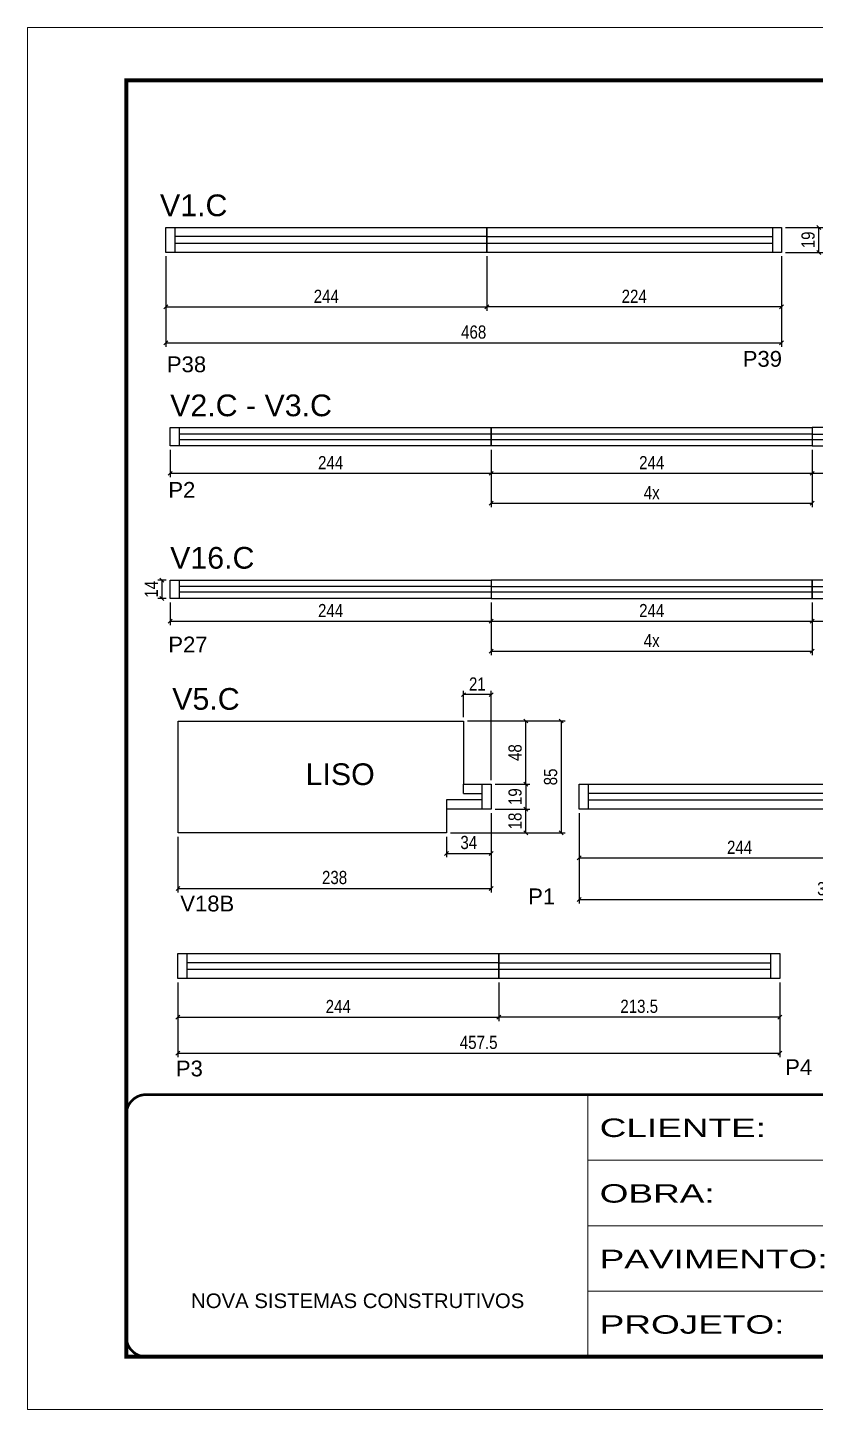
# Model space of a CAD drawing. Header units: millimetres. Extents: x 2437 to 8691, y -1523 to 4121.
# Drawn here: x 4036 to 4634, y 774 to 1824 of the extents above; entities that cross this region are included whole.
import ezdxf

# ---------------------------------------------------------------- set-up
doc = ezdxf.new("R2010")
doc.units = ezdxf.units.MM
doc.linetypes.add('CONTINUO', pattern=[0])
doc.linetypes.add('DASHED', pattern=[0.75, 0.5, -0.25])
for name, color, linetype in [('5', 5, 'Continuous'), ('COTA', 241, 'Continuous'), ('NOMENCLATURA', 7, 'Continuous'), ('Painéis', 200, 'Continuous'), ('SARR_2.2x7', 40, 'Continuous'), ('SARR_EDITAR', 141, 'Continuous')]:
    doc.layers.add(name, color=color, linetype=linetype)
doc.layers.add('Folhas', color=255, linetype='Continuous', lineweight=9)
doc.layers.add('SARRAFO DE PRESSAO', color=251, linetype='DASHED', lineweight=9)
doc.styles.add('ARIAL', font='arial.ttf')
doc.styles.add('COTA TECNICA', font='techl___.ttf', dxfattribs={"height": 10})
doc.styles.add('COTA TECNICA-50', font='techl___.ttf', dxfattribs={"height": 10})
doc.styles.get("Standard").update_dxf_attribs({"font": 'arial.ttf'})
doc.styles.add('Tecnologia', font='')
doc.styles.get('Tecnologia').set_extended_font_data('Forgotten Futurist')
doc.dimstyles.new('COTA PAINEL-50', dxfattribs={"dimtxt": 10, "dimasz": 3, "dimexe": 3, "dimexo": 3, "dimgap": 3, "dimtad": 1, "dimdec": 1, "dimzin": 12, "dimdsep": 46, "dimtxsty": 'COTA TECNICA-50', "dimblk1": 'OBLIQUE', "dimblk2": 'OBLIQUE', "dimsah": 1, "dimcen": 0.9, "dimclrd": 4, "dimclre": 4, "dimclrt": 240, "dimadec": 1, "dimazin": 3, "dimtfac": 1, "dimtdec": 1, "dimtmove": 0, "dimatfit": 3, "dimfxl": 1, "dimtolj": 1, "dimtzin": 12, "dimarcsym": 0})
doc.dimstyles.new('PAINEL', dxfattribs={"dimtxt": 10, "dimasz": 3, "dimexe": 3, "dimexo": 3, "dimgap": 3, "dimtad": 1, "dimdec": 1, "dimzin": 12, "dimdsep": 46, "dimtxsty": 'COTA TECNICA', "dimblk1": 'OBLIQUE', "dimblk2": 'OBLIQUE', "dimsah": 1, "dimcen": 0.9, "dimclrd": 4, "dimclre": 4, "dimclrt": 240, "dimadec": 1, "dimazin": 3, "dimtfac": 1, "dimtdec": 1, "dimtmove": 0, "dimatfit": 3, "dimfxl": 1, "dimtolj": 1, "dimtzin": 12, "dimarcsym": 0})

# ---------------------------------------------------------------- blocks, each defined once
blk = doc.blocks.new('9999999999')
at = {"color": 30, "linetype": 'CONTINUO'}
for p, q in [((98564.6, 34230.2), (98564.6, 34429.4)), ((98564.6, 34379.6), (99584, 34379.6)), ((98564.6, 34329.8), (99488, 34329.8)), ((98564.6, 34280), (99488, 34280))]:
    blk.add_line(p, q, dxfattribs=at)
at = {"color": 30, "linetype": 'CONTINUO', "const_width": 2}
blk.add_lwpolyline([(99584, 34230.2), (99584, 34414.4, 0.414214), (99569, 34429.4), (98229, 34429.4, 0.414214), (98214, 34414.4), (98214, 34245.2, 0.414214), (98229, 34230.2), (99584, 34230.2)], format="xyb", dxfattribs=at)
at = {"layer": 'Folhas'}
blk.add_lwpolyline([(98139, 34190.2), (99624, 34190.2), (99624, 35240.2), (98139, 35240.2)], close=True, dxfattribs=at)
at = {"layer": 'Folhas', "color": 30, "const_width": 3}
blk.add_lwpolyline([(98214, 34230.2), (99584, 34230.2), (99584, 35200.2), (98214, 35200.2)], close=True, dxfattribs=at)
at = {"color": 7, "linetype": 'Continuous', "ltscale": 5, "style": 'ARIAL'}
blk.add_text('NOVA SISTEMAS CONSTRUTIVOS', height=11.059, dxfattribs=at).set_placement((98263.2, 34267.2))
at = {"layer": 'Folhas', "color": 7, "style": 'Tecnologia', "width": 1.5}
for s, p in [('CLIENTE:', (98573.7, 34397.2)), ('OBRA:', (98573.7, 34347.3)), ('PAVIMENTO:', (98573.7, 34297.5)), ('PROJETO:', (98573.7, 34247.7))]:
    blk.add_text(s, height=14, dxfattribs=at).set_placement(p)
blk = doc.blocks.new('_Oblique')
at = {"color": 0, "linetype": 'ByBlock', "lineweight": -2}
blk.add_line((-0.5, -0.5), (0.5, 0.5), dxfattribs=at)
blk = doc.blocks.new('*D222')
at = {"layer": 'COTA', "color": 4, "lineweight": -2, "transparency": 16777216}
for p, q in [((4611.8, 1671.9), (4640.1, 1671.9)), ((4637.1, 1652.9), (4637.1, 1671.9)), ((4611.8, 1652.9), (4640.1, 1652.9))]:
    blk.add_line(p, q, dxfattribs=at)
at = {"layer": 'Defpoints', "color": 0, "transparency": 16777216}
for p in [(4608.8, 1671.9), (4637.1, 1671.9), (4608.8, 1652.9)]:
    blk.add_point(p, dxfattribs=at)
at = {"layer": 'COTA', "color": 4, "lineweight": -2, "transparency": 16777216, "xscale": 3, "yscale": 3, "zscale": 3}
for p, rotation in [((4637.1, 1671.9), 90), ((4637.1, 1652.9), 270)]:
    blk.add_blockref('_Oblique', p, dxfattribs=dict(at, rotation=rotation))
at = {"layer": 'COTA', "color": 240, "transparency": 16777216, "insert": (4629, 1662.4), "char_height": 10, "attachment_point": 5, "rotation": 90, "style": 'COTA TECNICA'}
blk.add_mtext('\\A1;19', dxfattribs=at)
blk = doc.blocks.new('*D223')
at = {"layer": 'COTA', "color": 4, "linetype": 'ByBlock', "lineweight": -2, "transparency": 16777216}
for p, q in [((4140.8, 1649.9), (4140.8, 1608.5)), ((4384.8, 1649.9), (4384.8, 1608.5)), ((4140.8, 1611.5), (4384.8, 1611.5))]:
    blk.add_line(p, q, dxfattribs=at)
at = {"layer": 'Defpoints', "color": 0, "linetype": 'ByBlock', "transparency": 16777216}
for p in [(4140.8, 1652.9), (4384.8, 1652.9), (4384.8, 1611.5)]:
    blk.add_point(p, dxfattribs=at)
at = {"layer": 'COTA', "color": 4, "linetype": 'ByBlock', "lineweight": -2, "transparency": 16777216, "xscale": 3, "yscale": 3, "zscale": 3, "rotation": 180}
blk.add_blockref('_Oblique', (4140.8, 1611.5), dxfattribs=at)
at = {"layer": 'COTA', "color": 4, "linetype": 'ByBlock', "lineweight": -2, "transparency": 16777216, "xscale": 3, "yscale": 3, "zscale": 3}
blk.add_blockref('_Oblique', (4384.8, 1611.5), dxfattribs=at)
at = {"layer": 'COTA', "color": 240, "linetype": 'ByBlock', "transparency": 16777216, "insert": (4262.8, 1619.5), "char_height": 10, "attachment_point": 5, "style": 'COTA TECNICA-50'}
blk.add_mtext('\\A1;244', dxfattribs=at)
blk = doc.blocks.new('*D224')
at = {"layer": 'COTA', "color": 4, "linetype": 'ByBlock', "lineweight": -2, "transparency": 16777216}
for p, q in [((4384.8, 1649.9), (4384.8, 1608.5)), ((4608.8, 1649.9), (4608.8, 1608.5)), ((4608.8, 1611.5), (4384.8, 1611.5))]:
    blk.add_line(p, q, dxfattribs=at)
at = {"layer": 'Defpoints', "color": 0, "linetype": 'ByBlock', "transparency": 16777216}
for p in [(4384.8, 1652.9), (4608.8, 1652.9), (4384.8, 1611.5)]:
    blk.add_point(p, dxfattribs=at)
at = {"layer": 'COTA', "color": 4, "linetype": 'ByBlock', "lineweight": -2, "transparency": 16777216, "xscale": 3, "yscale": 3, "zscale": 3, "rotation": 180}
blk.add_blockref('_Oblique', (4384.8, 1611.5), dxfattribs=at)
at = {"layer": 'COTA', "color": 4, "linetype": 'ByBlock', "lineweight": -2, "transparency": 16777216, "xscale": 3, "yscale": 3, "zscale": 3}
blk.add_blockref('_Oblique', (4608.8, 1611.5), dxfattribs=at)
at = {"layer": 'COTA', "color": 240, "linetype": 'ByBlock', "transparency": 16777216, "insert": (4496.8, 1619.5), "char_height": 10, "attachment_point": 5, "style": 'COTA TECNICA-50'}
blk.add_mtext('\\A1;224', dxfattribs=at)
blk = doc.blocks.new('*D242')
at = {"layer": 'COTA', "color": 4, "lineweight": -2, "transparency": 16777216}
for p, q in [((4140.8, 1649.9), (4140.8, 1581.2)), ((4608.8, 1649.9), (4608.8, 1581.2)), ((4140.8, 1584.2), (4608.8, 1584.2))]:
    blk.add_line(p, q, dxfattribs=at)
at = {"layer": 'Defpoints', "color": 0, "transparency": 16777216}
for p in [(4140.8, 1652.9), (4608.8, 1652.9), (4608.8, 1584.2)]:
    blk.add_point(p, dxfattribs=at)
at = {"layer": 'COTA', "color": 4, "lineweight": -2, "transparency": 16777216, "xscale": 3, "yscale": 3, "zscale": 3, "rotation": 180}
blk.add_blockref('_Oblique', (4140.8, 1584.2), dxfattribs=at)
at = {"layer": 'COTA', "color": 4, "lineweight": -2, "transparency": 16777216, "xscale": 3, "yscale": 3, "zscale": 3}
blk.add_blockref('_Oblique', (4608.8, 1584.2), dxfattribs=at)
at = {"layer": 'COTA', "color": 240, "transparency": 16777216, "insert": (4374.8, 1592.3), "char_height": 10, "attachment_point": 5, "style": 'COTA TECNICA'}
blk.add_mtext('\\A1;468', dxfattribs=at)
blk = doc.blocks.new('*D225')
at = {"layer": 'COTA', "color": 4, "linetype": 'ByBlock', "lineweight": -2, "transparency": 16777216}
for p, q in [((4144.1, 1502.8), (4144.1, 1482)), ((4388.1, 1502.8), (4388.1, 1482)), ((4144.1, 1485), (4388.1, 1485))]:
    blk.add_line(p, q, dxfattribs=at)
at = {"layer": 'Defpoints', "color": 0, "linetype": 'ByBlock', "transparency": 16777216}
for p in [(4144.1, 1505.8), (4388.1, 1505.8), (4388.1, 1485)]:
    blk.add_point(p, dxfattribs=at)
at = {"layer": 'COTA', "color": 4, "linetype": 'ByBlock', "lineweight": -2, "transparency": 16777216, "xscale": 3, "yscale": 3, "zscale": 3, "rotation": 180}
blk.add_blockref('_Oblique', (4144.1, 1485), dxfattribs=at)
at = {"layer": 'COTA', "color": 4, "linetype": 'ByBlock', "lineweight": -2, "transparency": 16777216, "xscale": 3, "yscale": 3, "zscale": 3}
blk.add_blockref('_Oblique', (4388.1, 1485), dxfattribs=at)
at = {"layer": 'COTA', "color": 240, "linetype": 'ByBlock', "transparency": 16777216, "insert": (4266.1, 1493.1), "char_height": 10, "attachment_point": 5, "style": 'COTA TECNICA-50'}
blk.add_mtext('\\A1;244', dxfattribs=at)
blk = doc.blocks.new('*D226')
at = {"layer": 'COTA', "color": 4, "lineweight": -2, "transparency": 16777216}
for p, q in [((4388.1, 1502.8), (4388.1, 1482)), ((4632.1, 1502.8), (4632.1, 1482)), ((4388.1, 1485), (4632.1, 1485))]:
    blk.add_line(p, q, dxfattribs=at)
at = {"layer": 'Defpoints', "color": 0, "transparency": 16777216}
for p in [(4388.1, 1505.8), (4632.1, 1505.8), (4632.1, 1485)]:
    blk.add_point(p, dxfattribs=at)
at = {"layer": 'COTA', "color": 4, "lineweight": -2, "transparency": 16777216, "xscale": 3, "yscale": 3, "zscale": 3, "rotation": 180}
blk.add_blockref('_Oblique', (4388.1, 1485), dxfattribs=at)
at = {"layer": 'COTA', "color": 4, "lineweight": -2, "transparency": 16777216, "xscale": 3, "yscale": 3, "zscale": 3}
blk.add_blockref('_Oblique', (4632.1, 1485), dxfattribs=at)
at = {"layer": 'COTA', "color": 240, "transparency": 16777216, "insert": (4510.1, 1493.1), "char_height": 10, "attachment_point": 5, "style": 'COTA TECNICA'}
blk.add_mtext('\\A1;244', dxfattribs=at)
blk = doc.blocks.new('*D227')
at = {"layer": 'COTA', "color": 4, "lineweight": -2, "transparency": 16777216}
for p, q in [((4632.1, 1502.8), (4632.1, 1482)), ((4854.1, 1502.8), (4854.1, 1482)), ((4632.1, 1485), (4854.1, 1485))]:
    blk.add_line(p, q, dxfattribs=at)
at = {"layer": 'Defpoints', "color": 0, "transparency": 16777216}
for p in [(4632.1, 1505.8), (4854.1, 1505.8), (4854.1, 1485)]:
    blk.add_point(p, dxfattribs=at)
at = {"layer": 'COTA', "color": 4, "lineweight": -2, "transparency": 16777216, "xscale": 3, "yscale": 3, "zscale": 3, "rotation": 180}
blk.add_blockref('_Oblique', (4632.1, 1485), dxfattribs=at)
at = {"layer": 'COTA', "color": 4, "lineweight": -2, "transparency": 16777216, "xscale": 3, "yscale": 3, "zscale": 3}
blk.add_blockref('_Oblique', (4854.1, 1485), dxfattribs=at)
at = {"layer": 'COTA', "color": 240, "transparency": 16777216, "insert": (4743.1, 1493), "char_height": 10, "attachment_point": 5, "style": 'COTA TECNICA'}
blk.add_mtext('\\A1;222', dxfattribs=at)
blk = doc.blocks.new('*D228')
at = {"layer": 'COTA', "color": 4, "linetype": 'ByBlock', "lineweight": -2, "transparency": 16777216}
for p, q in [((4144.1, 1386.9), (4144.1, 1369.6)), ((4388.1, 1386.9), (4388.1, 1369.6)), ((4144.1, 1372.6), (4388.1, 1372.6))]:
    blk.add_line(p, q, dxfattribs=at)
at = {"layer": 'Defpoints', "color": 0, "linetype": 'ByBlock', "transparency": 16777216}
for p in [(4144.1, 1389.9), (4388.1, 1389.9), (4388.1, 1372.6)]:
    blk.add_point(p, dxfattribs=at)
at = {"layer": 'COTA', "color": 4, "linetype": 'ByBlock', "lineweight": -2, "transparency": 16777216, "xscale": 3, "yscale": 3, "zscale": 3, "rotation": 180}
blk.add_blockref('_Oblique', (4144.1, 1372.6), dxfattribs=at)
at = {"layer": 'COTA', "color": 4, "linetype": 'ByBlock', "lineweight": -2, "transparency": 16777216, "xscale": 3, "yscale": 3, "zscale": 3}
blk.add_blockref('_Oblique', (4388.1, 1372.6), dxfattribs=at)
at = {"layer": 'COTA', "color": 240, "linetype": 'ByBlock', "transparency": 16777216, "insert": (4266.1, 1380.7), "char_height": 10, "attachment_point": 5, "style": 'COTA TECNICA-50'}
blk.add_mtext('\\A1;244', dxfattribs=at)
blk = doc.blocks.new('*D201')
at = {"layer": 'COTA', "color": 4, "lineweight": -2, "transparency": 16777216}
for p, q in [((4632.1, 1386.9), (4632.1, 1369.6)), ((4873.1, 1386.9), (4873.1, 1369.6)), ((4632.1, 1372.6), (4873.1, 1372.6))]:
    blk.add_line(p, q, dxfattribs=at)
at = {"layer": 'Defpoints', "color": 0, "transparency": 16777216}
for p in [(4632.1, 1389.9), (4873.1, 1389.9), (4873.1, 1372.6)]:
    blk.add_point(p, dxfattribs=at)
at = {"layer": 'COTA', "color": 4, "lineweight": -2, "transparency": 16777216, "xscale": 3, "yscale": 3, "zscale": 3, "rotation": 180}
blk.add_blockref('_Oblique', (4632.1, 1372.6), dxfattribs=at)
at = {"layer": 'COTA', "color": 4, "lineweight": -2, "transparency": 16777216, "xscale": 3, "yscale": 3, "zscale": 3}
blk.add_blockref('_Oblique', (4873.1, 1372.6), dxfattribs=at)
at = {"layer": 'COTA', "color": 240, "transparency": 16777216, "insert": (4752.6, 1380.7), "char_height": 10, "attachment_point": 5, "style": 'COTA TECNICA'}
blk.add_mtext('\\A1;241', dxfattribs=at)
blk = doc.blocks.new('*D202')
at = {"layer": 'COTA', "color": 4, "lineweight": -2, "transparency": 16777216}
for p, q in [((4388.1, 1386.9), (4388.1, 1369.6)), ((4632.1, 1386.9), (4632.1, 1369.6)), ((4388.1, 1372.6), (4632.1, 1372.6))]:
    blk.add_line(p, q, dxfattribs=at)
at = {"layer": 'Defpoints', "color": 0, "transparency": 16777216}
for p in [(4388.1, 1389.9), (4632.1, 1389.9), (4632.1, 1372.6)]:
    blk.add_point(p, dxfattribs=at)
at = {"layer": 'COTA', "color": 4, "lineweight": -2, "transparency": 16777216, "xscale": 3, "yscale": 3, "zscale": 3, "rotation": 180}
blk.add_blockref('_Oblique', (4388.1, 1372.6), dxfattribs=at)
at = {"layer": 'COTA', "color": 4, "lineweight": -2, "transparency": 16777216, "xscale": 3, "yscale": 3, "zscale": 3}
blk.add_blockref('_Oblique', (4632.1, 1372.6), dxfattribs=at)
at = {"layer": 'COTA', "color": 240, "transparency": 16777216, "insert": (4510.1, 1380.7), "char_height": 10, "attachment_point": 5, "style": 'COTA TECNICA'}
blk.add_mtext('\\A1;244', dxfattribs=at)
blk = doc.blocks.new('*D203')
at = {"layer": 'COTA', "color": 4, "lineweight": -2, "transparency": 16777216}
for p, q in [((4388.1, 1226.8), (4388.1, 1166.5)), ((4150.1, 1208.8), (4150.1, 1166.5)), ((4150.1, 1169.5), (4388.1, 1169.5))]:
    blk.add_line(p, q, dxfattribs=at)
at = {"layer": 'Defpoints', "color": 0, "transparency": 16777216}
for p in [(4388.1, 1229.8), (4150.1, 1211.8), (4388.1, 1169.5)]:
    blk.add_point(p, dxfattribs=at)
at = {"layer": 'COTA', "color": 4, "lineweight": -2, "transparency": 16777216, "xscale": 3, "yscale": 3, "zscale": 3, "rotation": 180}
blk.add_blockref('_Oblique', (4150.1, 1169.5), dxfattribs=at)
at = {"layer": 'COTA', "color": 4, "lineweight": -2, "transparency": 16777216, "xscale": 3, "yscale": 3, "zscale": 3}
blk.add_blockref('_Oblique', (4388.1, 1169.5), dxfattribs=at)
at = {"layer": 'COTA', "color": 240, "transparency": 16777216, "insert": (4269.1, 1177.8), "char_height": 10, "attachment_point": 5, "style": 'COTA TECNICA-50'}
blk.add_mtext('\\A1;238', dxfattribs=at)
blk = doc.blocks.new('*D204')
at = {"layer": 'COTA', "color": 4, "lineweight": -2, "transparency": 16777216}
for p, q in [((4391.1, 1229.8), (4417.4, 1229.8)), ((4414.4, 1211.8), (4414.4, 1229.8)), ((4357.1, 1211.8), (4417.4, 1211.8))]:
    blk.add_line(p, q, dxfattribs=at)
at = {"layer": 'Defpoints', "color": 0, "transparency": 16777216}
for p in [(4388.1, 1229.8), (4414.4, 1229.8), (4354.1, 1211.8)]:
    blk.add_point(p, dxfattribs=at)
at = {"layer": 'COTA', "color": 4, "lineweight": -2, "transparency": 16777216, "xscale": 3, "yscale": 3, "zscale": 3}
for p, rotation in [((4414.4, 1229.8), 90), ((4414.4, 1211.8), 270)]:
    blk.add_blockref('_Oblique', p, dxfattribs=dict(at, rotation=rotation))
at = {"layer": 'COTA', "color": 240, "transparency": 16777216, "insert": (4406.3, 1220.8), "char_height": 10, "attachment_point": 5, "rotation": 90, "style": 'COTA TECNICA-50'}
blk.add_mtext('\\A1;18', dxfattribs=at)
blk = doc.blocks.new('*D205')
at = {"layer": 'COTA', "color": 4, "lineweight": -2, "transparency": 16777216}
for p, q in [((4370.1, 1296.8), (4417.4, 1296.8)), ((4414.4, 1248.8), (4414.4, 1296.8)), ((4391.1, 1248.8), (4417.4, 1248.8))]:
    blk.add_line(p, q, dxfattribs=at)
at = {"layer": 'Defpoints', "color": 0, "transparency": 16777216}
for p in [(4367.1, 1296.8), (4414.4, 1296.8), (4388.1, 1248.8)]:
    blk.add_point(p, dxfattribs=at)
at = {"layer": 'COTA', "color": 4, "lineweight": -2, "transparency": 16777216, "xscale": 3, "yscale": 3, "zscale": 3}
for p, rotation in [((4414.4, 1296.8), 90), ((4414.4, 1248.8), 270)]:
    blk.add_blockref('_Oblique', p, dxfattribs=dict(at, rotation=rotation))
at = {"layer": 'COTA', "color": 240, "transparency": 16777216, "insert": (4406.3, 1272.8), "char_height": 10, "attachment_point": 5, "rotation": 90, "style": 'COTA TECNICA-50'}
blk.add_mtext('\\A1;48', dxfattribs=at)
blk = doc.blocks.new('*D206')
at = {"layer": 'COTA', "color": 4, "lineweight": -2, "transparency": 16777216}
for p, q in [((4370.1, 1296.8), (4444.4, 1296.8)), ((4441.4, 1296.8), (4441.4, 1211.8)), ((4357.1, 1211.8), (4444.4, 1211.8))]:
    blk.add_line(p, q, dxfattribs=at)
at = {"layer": 'Defpoints', "color": 0, "transparency": 16777216}
for p in [(4367.1, 1296.8), (4354.1, 1211.8), (4441.4, 1211.8)]:
    blk.add_point(p, dxfattribs=at)
at = {"layer": 'COTA', "color": 4, "lineweight": -2, "transparency": 16777216, "xscale": 3, "yscale": 3, "zscale": 3}
for p, rotation in [((4441.4, 1296.8), 90), ((4441.4, 1211.8), 270)]:
    blk.add_blockref('_Oblique', p, dxfattribs=dict(at, rotation=rotation))
at = {"layer": 'COTA', "color": 240, "transparency": 16777216, "insert": (4433.3, 1254.3), "char_height": 10, "attachment_point": 5, "rotation": 90, "style": 'COTA TECNICA-50'}
blk.add_mtext('\\A1;85', dxfattribs=at)
blk = doc.blocks.new('*D207')
at = {"layer": 'COTA', "color": 4, "lineweight": -2, "transparency": 16777216}
for p, q in [((4367.1, 1299.8), (4367.1, 1319.8)), ((4388.1, 1316.8), (4367.1, 1316.8)), ((4388.1, 1251.8), (4388.1, 1319.8))]:
    blk.add_line(p, q, dxfattribs=at)
at = {"layer": 'Defpoints', "color": 0, "transparency": 16777216}
for p in [(4367.1, 1316.8), (4367.1, 1296.8), (4388.1, 1248.8)]:
    blk.add_point(p, dxfattribs=at)
at = {"layer": 'COTA', "color": 4, "lineweight": -2, "transparency": 16777216, "xscale": 3, "yscale": 3, "zscale": 3, "rotation": 180}
blk.add_blockref('_Oblique', (4367.1, 1316.8), dxfattribs=at)
at = {"layer": 'COTA', "color": 4, "lineweight": -2, "transparency": 16777216, "xscale": 3, "yscale": 3, "zscale": 3}
blk.add_blockref('_Oblique', (4388.1, 1316.8), dxfattribs=at)
at = {"layer": 'COTA', "color": 240, "transparency": 16777216, "insert": (4377.6, 1324.9), "char_height": 10, "attachment_point": 5, "style": 'COTA TECNICA-50'}
blk.add_mtext('\\A1;21', dxfattribs=at)
blk = doc.blocks.new('*D208')
at = {"layer": 'COTA', "color": 4, "linetype": 'ByBlock', "lineweight": -2, "transparency": 16777216}
for p, q in [((4454.9, 1226.8), (4454.9, 1189.7)), ((4698.9, 1226.8), (4698.9, 1189.7)), ((4454.9, 1192.7), (4698.9, 1192.7))]:
    blk.add_line(p, q, dxfattribs=at)
at = {"layer": 'Defpoints', "color": 0, "linetype": 'ByBlock', "transparency": 16777216}
for p in [(4454.9, 1229.8), (4698.9, 1229.8), (4698.9, 1192.7)]:
    blk.add_point(p, dxfattribs=at)
at = {"layer": 'COTA', "color": 4, "linetype": 'ByBlock', "lineweight": -2, "transparency": 16777216, "xscale": 3, "yscale": 3, "zscale": 3, "rotation": 180}
blk.add_blockref('_Oblique', (4454.9, 1192.7), dxfattribs=at)
at = {"layer": 'COTA', "color": 4, "linetype": 'ByBlock', "lineweight": -2, "transparency": 16777216, "xscale": 3, "yscale": 3, "zscale": 3}
blk.add_blockref('_Oblique', (4698.9, 1192.7), dxfattribs=at)
at = {"layer": 'COTA', "color": 240, "linetype": 'ByBlock', "transparency": 16777216, "insert": (4576.9, 1200.8), "char_height": 10, "attachment_point": 5, "style": 'COTA TECNICA-50'}
blk.add_mtext('\\A1;244', dxfattribs=at)
blk = doc.blocks.new('*D237')
at = {"layer": 'COTA', "color": 4, "lineweight": -2, "transparency": 16777216}
for p, q in [((4454.9, 1226.8), (4454.9, 1158.1)), ((4845.4, 1226.8), (4845.4, 1158.1)), ((4454.9, 1161.1), (4845.4, 1161.1))]:
    blk.add_line(p, q, dxfattribs=at)
at = {"layer": 'Defpoints', "color": 0, "transparency": 16777216}
for p in [(4454.9, 1229.8), (4845.4, 1229.8), (4845.4, 1161.1)]:
    blk.add_point(p, dxfattribs=at)
at = {"layer": 'COTA', "color": 4, "lineweight": -2, "transparency": 16777216, "xscale": 3, "yscale": 3, "zscale": 3, "rotation": 180}
blk.add_blockref('_Oblique', (4454.9, 1161.1), dxfattribs=at)
at = {"layer": 'COTA', "color": 4, "lineweight": -2, "transparency": 16777216, "xscale": 3, "yscale": 3, "zscale": 3}
blk.add_blockref('_Oblique', (4845.4, 1161.1), dxfattribs=at)
at = {"layer": 'COTA', "color": 240, "transparency": 16777216, "insert": (4650.2, 1169.3), "char_height": 10, "attachment_point": 5, "style": 'COTA TECNICA'}
blk.add_mtext('\\A1;390.5', dxfattribs=at)
blk = doc.blocks.new('*D213')
at = {"layer": 'COTA', "color": 4, "linetype": 'ByBlock', "lineweight": -2, "transparency": 16777216}
for p, q in [((4149.9, 1098.1), (4149.9, 1068.7)), ((4393.9, 1098.1), (4393.9, 1068.7)), ((4149.9, 1071.7), (4393.9, 1071.7))]:
    blk.add_line(p, q, dxfattribs=at)
at = {"layer": 'Defpoints', "color": 0, "linetype": 'ByBlock', "transparency": 16777216}
for p in [(4149.9, 1101.1), (4393.9, 1101.1), (4393.9, 1071.7)]:
    blk.add_point(p, dxfattribs=at)
at = {"layer": 'COTA', "color": 4, "linetype": 'ByBlock', "lineweight": -2, "transparency": 16777216, "xscale": 3, "yscale": 3, "zscale": 3, "rotation": 180}
blk.add_blockref('_Oblique', (4149.9, 1071.7), dxfattribs=at)
at = {"layer": 'COTA', "color": 4, "linetype": 'ByBlock', "lineweight": -2, "transparency": 16777216, "xscale": 3, "yscale": 3, "zscale": 3}
blk.add_blockref('_Oblique', (4393.9, 1071.7), dxfattribs=at)
at = {"layer": 'COTA', "color": 240, "linetype": 'ByBlock', "transparency": 16777216, "insert": (4271.9, 1079.8), "char_height": 10, "attachment_point": 5, "style": 'COTA TECNICA-50'}
blk.add_mtext('\\A1;244', dxfattribs=at)
blk = doc.blocks.new('*D214')
at = {"layer": 'COTA', "color": 4, "linetype": 'ByBlock', "lineweight": -2, "transparency": 16777216}
for p, q in [((4393.9, 1098.1), (4393.9, 1068.7)), ((4607.4, 1098.1), (4607.4, 1068.7)), ((4607.4, 1071.7), (4393.9, 1071.7))]:
    blk.add_line(p, q, dxfattribs=at)
at = {"layer": 'Defpoints', "color": 0, "linetype": 'ByBlock', "transparency": 16777216}
for p in [(4393.9, 1101.1), (4607.4, 1101.1), (4393.9, 1071.7)]:
    blk.add_point(p, dxfattribs=at)
at = {"layer": 'COTA', "color": 4, "linetype": 'ByBlock', "lineweight": -2, "transparency": 16777216, "xscale": 3, "yscale": 3, "zscale": 3, "rotation": 180}
blk.add_blockref('_Oblique', (4393.9, 1071.7), dxfattribs=at)
at = {"layer": 'COTA', "color": 4, "linetype": 'ByBlock', "lineweight": -2, "transparency": 16777216, "xscale": 3, "yscale": 3, "zscale": 3}
blk.add_blockref('_Oblique', (4607.4, 1071.7), dxfattribs=at)
at = {"layer": 'COTA', "color": 240, "linetype": 'ByBlock', "transparency": 16777216, "insert": (4500.6, 1079.9), "char_height": 10, "attachment_point": 5, "style": 'COTA TECNICA-50'}
blk.add_mtext('\\A1;213.5', dxfattribs=at)
blk = doc.blocks.new('*D239')
at = {"layer": 'COTA', "color": 4, "lineweight": -2, "transparency": 16777216}
for p, q in [((4149.9, 1098.1), (4149.9, 1041.4)), ((4607.4, 1098.1), (4607.4, 1041.4)), ((4149.9, 1044.4), (4607.4, 1044.4))]:
    blk.add_line(p, q, dxfattribs=at)
at = {"layer": 'Defpoints', "color": 0, "transparency": 16777216}
for p in [(4149.9, 1101.1), (4607.4, 1101.1), (4607.4, 1044.4)]:
    blk.add_point(p, dxfattribs=at)
at = {"layer": 'COTA', "color": 4, "lineweight": -2, "transparency": 16777216, "xscale": 3, "yscale": 3, "zscale": 3, "rotation": 180}
blk.add_blockref('_Oblique', (4149.9, 1044.4), dxfattribs=at)
at = {"layer": 'COTA', "color": 4, "lineweight": -2, "transparency": 16777216, "xscale": 3, "yscale": 3, "zscale": 3}
blk.add_blockref('_Oblique', (4607.4, 1044.4), dxfattribs=at)
at = {"layer": 'COTA', "color": 240, "transparency": 16777216, "insert": (4378.6, 1052.5), "char_height": 10, "attachment_point": 5, "style": 'COTA TECNICA'}
blk.add_mtext('\\A1;457.5', dxfattribs=at)
blk = doc.blocks.new('*D229')
at = {"layer": 'COTA', "color": 4, "lineweight": -2, "transparency": 16777216}
for p, q in [((4388.1, 1502.8), (4388.1, 1459.3)), ((4632.1, 1502.8), (4632.1, 1459.3)), ((4388.1, 1462.3), (4632.1, 1462.3))]:
    blk.add_line(p, q, dxfattribs=at)
at = {"layer": 'Defpoints', "color": 0, "transparency": 16777216}
for p in [(4388.1, 1505.8), (4632.1, 1505.8), (4632.1, 1462.3)]:
    blk.add_point(p, dxfattribs=at)
at = {"layer": 'COTA', "color": 4, "lineweight": -2, "transparency": 16777216, "xscale": 3, "yscale": 3, "zscale": 3, "rotation": 180}
blk.add_blockref('_Oblique', (4388.1, 1462.3), dxfattribs=at)
at = {"layer": 'COTA', "color": 4, "lineweight": -2, "transparency": 16777216, "xscale": 3, "yscale": 3, "zscale": 3}
blk.add_blockref('_Oblique', (4632.1, 1462.3), dxfattribs=at)
at = {"layer": 'COTA', "color": 240, "transparency": 16777216, "insert": (4510.1, 1470.3), "char_height": 10, "attachment_point": 5, "style": 'COTA TECNICA'}
blk.add_mtext('\\A1;4x', dxfattribs=at)
blk = doc.blocks.new('*D200')
at = {"layer": 'COTA', "color": 4, "lineweight": -2, "transparency": 16777216}
for p, q in [((4388.1, 1386.9), (4388.1, 1346.9)), ((4632.1, 1386.9), (4632.1, 1346.9)), ((4388.1, 1349.9), (4632.1, 1349.9))]:
    blk.add_line(p, q, dxfattribs=at)
at = {"layer": 'Defpoints', "color": 0, "transparency": 16777216}
for p in [(4388.1, 1389.9), (4632.1, 1389.9), (4632.1, 1349.9)]:
    blk.add_point(p, dxfattribs=at)
at = {"layer": 'COTA', "color": 4, "lineweight": -2, "transparency": 16777216, "xscale": 3, "yscale": 3, "zscale": 3, "rotation": 180}
blk.add_blockref('_Oblique', (4388.1, 1349.9), dxfattribs=at)
at = {"layer": 'COTA', "color": 4, "lineweight": -2, "transparency": 16777216, "xscale": 3, "yscale": 3, "zscale": 3}
blk.add_blockref('_Oblique', (4632.1, 1349.9), dxfattribs=at)
at = {"layer": 'COTA', "color": 240, "transparency": 16777216, "insert": (4510.1, 1357.9), "char_height": 10, "attachment_point": 5, "style": 'COTA TECNICA'}
blk.add_mtext('\\A1;4x', dxfattribs=at)
blk = doc.blocks.new('*D231')
at = {"layer": 'COTA', "color": 4, "lineweight": -2, "transparency": 16777216}
for p, q in [((4141.1, 1403.9), (4134.9, 1403.9)), ((4137.9, 1403.9), (4137.9, 1389.9)), ((4141.1, 1389.9), (4134.9, 1389.9))]:
    blk.add_line(p, q, dxfattribs=at)
at = {"layer": 'Defpoints', "color": 0, "transparency": 16777216}
for p in [(4144.1, 1403.9), (4137.9, 1389.9), (4144.1, 1389.9)]:
    blk.add_point(p, dxfattribs=at)
at = {"layer": 'COTA', "color": 4, "lineweight": -2, "transparency": 16777216, "xscale": 3, "yscale": 3, "zscale": 3}
for p, rotation in [((4137.9, 1403.9), 90), ((4137.9, 1389.9), 270)]:
    blk.add_blockref('_Oblique', p, dxfattribs=dict(at, rotation=rotation))
at = {"layer": 'COTA', "color": 240, "transparency": 16777216, "insert": (4129.8, 1396.9), "char_height": 10, "attachment_point": 5, "rotation": 90, "style": 'COTA TECNICA-50'}
blk.add_mtext('\\A1;14', dxfattribs=at)
blk = doc.blocks.new('*D235')
at = {"layer": 'COTA', "color": 4, "lineweight": -2, "transparency": 16777216}
for p, q in [((4391.1, 1248.8), (4417.4, 1248.8)), ((4414.4, 1248.8), (4414.4, 1229.8)), ((4391.1, 1229.8), (4417.4, 1229.8))]:
    blk.add_line(p, q, dxfattribs=at)
at = {"layer": 'Defpoints', "color": 0, "transparency": 16777216}
for p in [(4388.1, 1248.8), (4388.1, 1229.8), (4414.4, 1229.8)]:
    blk.add_point(p, dxfattribs=at)
at = {"layer": 'COTA', "color": 4, "lineweight": -2, "transparency": 16777216, "xscale": 3, "yscale": 3, "zscale": 3}
for p, rotation in [((4414.4, 1248.8), 90), ((4414.4, 1229.8), 270)]:
    blk.add_blockref('_Oblique', p, dxfattribs=dict(at, rotation=rotation))
at = {"layer": 'COTA', "color": 240, "transparency": 16777216, "insert": (4406.3, 1239.3), "char_height": 10, "attachment_point": 5, "rotation": 90, "style": 'COTA TECNICA-50'}
blk.add_mtext('\\A1;19', dxfattribs=at)
blk = doc.blocks.new('*D236')
at = {"layer": 'COTA', "color": 4, "lineweight": -2, "transparency": 16777216}
for p, q in [((4388.1, 1226.8), (4388.1, 1193.2)), ((4354.1, 1208.8), (4354.1, 1193.2)), ((4354.1, 1196.2), (4388.1, 1196.2))]:
    blk.add_line(p, q, dxfattribs=at)
at = {"layer": 'Defpoints', "color": 0, "transparency": 16777216}
for p in [(4388.1, 1229.8), (4354.1, 1211.8), (4388.1, 1196.2)]:
    blk.add_point(p, dxfattribs=at)
at = {"layer": 'COTA', "color": 4, "lineweight": -2, "transparency": 16777216, "xscale": 3, "yscale": 3, "zscale": 3, "rotation": 180}
blk.add_blockref('_Oblique', (4354.1, 1196.2), dxfattribs=at)
at = {"layer": 'COTA', "color": 4, "lineweight": -2, "transparency": 16777216, "xscale": 3, "yscale": 3, "zscale": 3}
blk.add_blockref('_Oblique', (4388.1, 1196.2), dxfattribs=at)
at = {"layer": 'COTA', "color": 240, "transparency": 16777216, "insert": (4371.1, 1204.4), "char_height": 10, "attachment_point": 5, "style": 'COTA TECNICA-50'}
blk.add_mtext('\\A1;34', dxfattribs=at)

msp = doc.modelspace()

# ---------------------------------------------------------------- linework, layer by layer
at = {"layer": 'Painéis'}
for p, q in [((4632.08, 1389.91), (4632.07, 1403.91)), ((4150.12, 1211.78), (4150.12, 1296.78)), ((4150.12, 1296.78), (4367.12, 1296.78)), ((4367.12, 1296.78), (4367.12, 1248.78)), ((4367.12, 1248.78), (4388.12, 1248.78)), ((4388.12, 1248.78), (4388.12, 1229.78)), ((4354.12, 1229.78), (4354.12, 1211.78)), ((4388.12, 1229.78), (4354.12, 1229.78)), ((4204.12, 1211.78), (4150.12, 1211.78)), ((4354.12, 1211.78), (4204.12, 1211.78))]:
    msp.add_line(p, q, dxfattribs=at)
for points in [[(4384.81, 1652.86), (4140.81, 1652.86), (4140.81, 1671.86), (4384.81, 1671.86)], [(4384.81, 1671.86), (4608.8, 1671.86), (4608.8, 1652.86), (4384.81, 1652.86)], [(4388.08, 1505.77), (4144.08, 1505.77), (4144.08, 1519.77), (4388.08, 1519.77)], [(4388.08, 1519.77), (4632.08, 1519.77), (4632.08, 1505.77), (4388.08, 1505.77)], [(4854.08, 1519.77), (4632.08, 1519.77), (4632.08, 1505.77), (4854.08, 1505.77)], [(4388.08, 1389.91), (4144.08, 1389.91), (4144.08, 1403.91), (4388.08, 1403.91)], [(4632.07, 1403.91), (4388.08, 1403.91), (4388.08, 1389.91), (4632.07, 1389.91)], [(4698.94, 1229.78), (4454.94, 1229.78), (4454.94, 1248.78), (4698.94, 1248.78)], [(4393.9, 1101.13), (4149.9, 1101.13), (4149.9, 1120.13), (4393.9, 1120.13)], [(4393.9, 1120.13), (4393.9, 1120.13), (4393.9, 1101.13), (4393.9, 1101.13)], [(4393.9, 1120.13), (4607.39, 1120.13), (4607.39, 1101.13), (4393.9, 1101.13)]]:
    msp.add_lwpolyline(points, close=True, dxfattribs=at)
msp.add_lwpolyline([(4854.06, 1403.91), (4632.06, 1403.91), (4632.06, 1389.91), (4873.06, 1389.91), (4873.06, 1403.91)], dxfattribs=at)
at = {"layer": 'SARR_2.2x7', "linetype": 'Continuous'}
for p, q in [((4147.81, 1671.86), (4147.81, 1652.86)), ((4601.8, 1671.86), (4601.8, 1652.86)), ((4384.81, 1664.86), (4147.81, 1664.86)), ((4147.81, 1659.86), (4384.81, 1659.86)), ((4384.81, 1664.86), (4601.8, 1664.86)), ((4384.81, 1659.86), (4601.8, 1659.86)), ((4151.08, 1519.77), (4151.08, 1505.77)), ((4151.08, 1403.91), (4151.08, 1389.91)), ((4367.12, 1241.78), (4381.12, 1241.78)), ((4381.12, 1248.78), (4381.12, 1229.78)), ((4461.94, 1248.78), (4461.94, 1229.78)), ((4698.94, 1241.78), (4461.94, 1241.78)), ((4381.12, 1236.78), (4354.12, 1236.78)), ((4461.94, 1236.78), (4698.94, 1236.78)), ((4156.9, 1120.13), (4156.9, 1101.13)), ((4393.9, 1113.13), (4156.9, 1113.13)), ((4393.9, 1113.13), (4600.39, 1113.13)), ((4600.39, 1120.13), (4600.39, 1101.13)), ((4156.9, 1108.13), (4393.9, 1108.13)), ((4393.9, 1108.13), (4600.39, 1108.13))]:
    msp.add_line(p, q, dxfattribs=at)
at = {"layer": 'SARR_2.2x7'}
for p, q in [((4367.12, 1241.78), (4367.12, 1248.78)), ((4354.12, 1236.78), (4354.12, 1229.78))]:
    msp.add_line(p, q, dxfattribs=at)
at = {"layer": 'SARR_EDITAR', "linetype": 'Continuous'}
for p, q in [((4388.08, 1514.77), (4151.08, 1514.77)), ((4632.08, 1514.77), (4388.08, 1514.77)), ((4632.08, 1514.77), (4847.08, 1514.77)), ((4151.08, 1510.77), (4388.08, 1510.77)), ((4388.08, 1510.77), (4632.08, 1510.77)), ((4632.08, 1510.77), (4847.08, 1510.77)), ((4388.08, 1398.91), (4151.08, 1398.91)), ((4388.08, 1398.91), (4632.08, 1398.91)), ((4632.08, 1398.91), (4854.06, 1398.91)), ((4151.08, 1394.91), (4388.08, 1394.91)), ((4388.08, 1394.91), (4632.08, 1394.91)), ((4632.08, 1394.91), (4854.06, 1394.91))]:
    msp.add_line(p, q, dxfattribs=at)

# ---------------------------------------------------------------- block references
at = {"layer": 'SARRAFO DE PRESSAO', "color": 6, "linetype": 'ByBlock'}
msp.add_blockref('9999999999', (-94103.14, -33416.52), dxfattribs=at)

# ---------------------------------------------------------------- texts
at = {"layer": '5', "linetype": 'Continuous'}
for s, p in [('P39', (4579.28, 1565.98)), ('P38', (4141.67, 1561.84)), ('P2', (4142.77, 1466.41)), ('P27', (4142.77, 1348.93)), ('P1', (4416.21, 1157.52)), ('V18B', (4151.84, 1152.07)), ('P4', (4611.55, 1027.73)), ('P3', (4148.5, 1026.74))]:
    msp.add_text(s, height=12, rotation=359.99996, dxfattribs=at).set_placement(p)
at = {"layer": 'NOMENCLATURA', "linetype": 'Continuous'}
for s, p in [('V1.C', (4136.43, 1680.41)), ('V2.C - V3.C', (4144.15, 1528.39)), ('V16.C', (4144.15, 1412.54)), ('V5.C', (4145.74, 1305.32)), ('LISO', (4247.08, 1248.1))]:
    msp.add_text(s, height=16.5, dxfattribs=at).set_placement(p)

# ---------------------------------------------------------------- dimensions: what is measured, and where the dimension line sits
at = {"layer": 'COTA'}
for base, p1, p2, dimstyle, picture, middle in [((4637.06, 1671.86), (4608.8, 1652.86), (4608.8, 1671.86), 'PAINEL', '*D222', (4628.98, 1662.36)), ((4441.41, 1211.78), (4367.12, 1296.78), (4354.12, 1211.78), 'COTA PAINEL-50', '*D206', (4433.28, 1254.28)), ((4414.44, 1296.78), (4388.12, 1248.78), (4367.12, 1296.78), 'COTA PAINEL-50', '*D205', (4406.34, 1272.78)), ((4414.44, 1229.78), (4388.12, 1248.78), (4388.12, 1229.78), 'COTA PAINEL-50', '*D235', (4406.35, 1239.28)), ((4414.44, 1229.78), (4354.12, 1211.78), (4388.12, 1229.78), 'COTA PAINEL-50', '*D204', (4406.34, 1220.78))]:
    dim = msp.add_linear_dim(base=base, p1=p1, p2=p2, angle=90, dimstyle=dimstyle, dxfattribs=at)
    dim.commit()
    dim.dimension.update_dxf_attribs({"geometry": picture, "text_midpoint": middle})
at = {"layer": 'COTA', "color": 5}
for base, p1, p2, picture, middle in [((4608.8, 1584.15), (4140.81, 1652.86), (4608.8, 1652.86), '*D242', (4374.8, 1592.28)), ((4632.08, 1485.01), (4388.08, 1505.77), (4632.08, 1505.77), '*D226', (4510.08, 1493.08)), ((4854.08, 1485.01), (4632.08, 1505.77), (4854.08, 1505.77), '*D227', (4743.08, 1493.01)), ((4632.08, 1372.62), (4388.08, 1389.91), (4632.08, 1389.91), '*D202', (4510.08, 1380.69)), ((4873.06, 1372.62), (4632.06, 1389.91), (4873.06, 1389.91), '*D201', (4752.56, 1380.69)), ((4845.43, 1161.07), (4454.94, 1229.78), (4845.43, 1229.78), '*D237', (4650.19, 1169.32)), ((4607.39, 1044.37), (4149.9, 1101.13), (4607.39, 1101.13), '*D239', (4378.65, 1052.48))]:
    dim = msp.add_linear_dim(base=base, p1=p1, p2=p2, dimstyle='PAINEL', dxfattribs=at)
    dim.commit()
    dim.dimension.update_dxf_attribs({"geometry": picture, "text_midpoint": middle})
at = {"layer": 'COTA', "color": 1, "linetype": 'ByBlock'}
for base, p1, p2, picture, middle in [((4384.81, 1611.48), (4140.81, 1652.86), (4384.81, 1652.86), '*D223', (4262.81, 1619.55)), ((4384.81, 1611.48), (4608.8, 1652.86), (4384.81, 1652.86), '*D224', (4496.8, 1619.55)), ((4388.08, 1485.01), (4144.08, 1505.77), (4388.08, 1505.77), '*D225', (4266.08, 1493.08)), ((4388.08, 1372.62), (4144.08, 1389.91), (4388.08, 1389.91), '*D228', (4266.08, 1380.69)), ((4698.94, 1192.73), (4454.94, 1229.78), (4698.94, 1229.78), '*D208', (4576.94, 1200.81)), ((4393.9, 1071.69), (4149.9, 1101.13), (4393.9, 1101.13), '*D213', (4271.9, 1079.77)), ((4393.9, 1071.69), (4607.39, 1101.13), (4393.9, 1101.13), '*D214', (4500.65, 1079.91))]:
    dim = msp.add_linear_dim(base=base, p1=p1, p2=p2, dimstyle='COTA PAINEL-50', override={"dimarcsym": 1}, dxfattribs=at)
    dim.commit()
    dim.dimension.update_dxf_attribs({"geometry": picture, "text_midpoint": middle})
at = {"layer": 'COTA', "color": 5}
for base, p1, p2, picture, middle in [((4632.08, 1462.26), (4388.08, 1505.77), (4632.08, 1505.77), '*D229', (4510.08, 1470.33)), ((4632.08, 1349.87), (4388.08, 1389.91), (4632.08, 1389.91), '*D200', (4510.08, 1357.94))]:
    dim = msp.add_linear_dim(base=base, p1=p1, p2=p2, text='4x', dimstyle='PAINEL', dxfattribs=at)
    dim.commit()
    dim.dimension.update_dxf_attribs({"geometry": picture, "text_midpoint": middle})
at = {"layer": 'COTA'}
dim = msp.add_linear_dim(base=(4137.88, 1389.91), p1=(4144.08, 1403.91), p2=(4144.08, 1389.91), angle=90, dimstyle='COTA PAINEL-50', dxfattribs=at)
dim.commit()
dim.dimension.update_dxf_attribs({"geometry": '*D231', "text_midpoint": (4137.88, 1396.91), "dimtype": 160})
for base, p1, p2, picture, middle in [((4367.12, 1316.81), (4388.12, 1248.78), (4367.12, 1296.78), '*D207', (4377.62, 1324.86)), ((4388.12, 1169.54), (4150.12, 1211.78), (4388.12, 1229.78), '*D203', (4269.12, 1177.78)), ((4388.12, 1196.22), (4354.12, 1211.78), (4388.12, 1229.78), '*D236', (4371.12, 1204.44))]:
    dim = msp.add_linear_dim(base=base, p1=p1, p2=p2, dimstyle='COTA PAINEL-50', dxfattribs=at)
    dim.commit()
    dim.dimension.update_dxf_attribs({"geometry": picture, "text_midpoint": middle})

doc.saveas('drawing.dxf')
